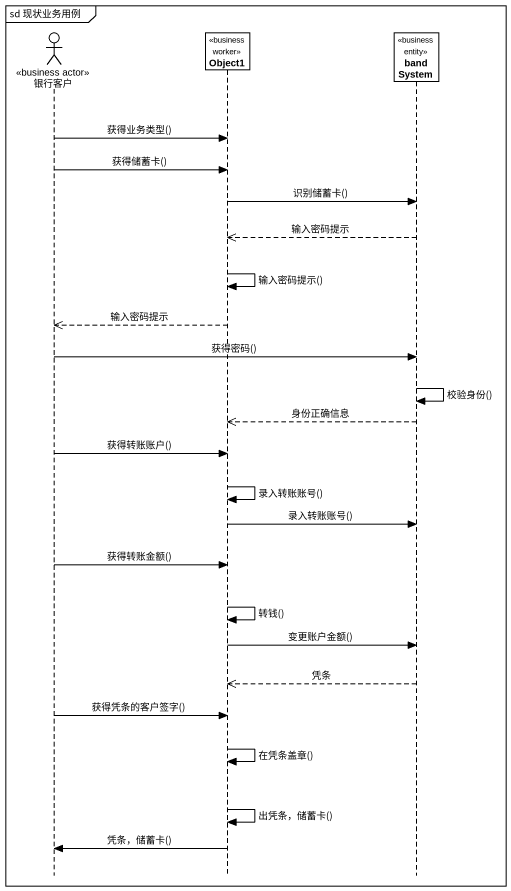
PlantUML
@startuml
mainframe sd 现状业务用例
hide footbox
actor 银行客户 <<business actor>>
participant Object1 <<business worker>>
participant bandSystem <<business entity>>

银行客户 -> Object1 : 获得业务类型()
银行客户 -> Object1 : 获得储蓄卡()
Object1 -> bandSystem : 识别储蓄卡()
bandSystem -->> Object1 : 输入密码提示
Object1 -> Object1 : 输入密码提示()
Object1 -->> 银行客户 : 输入密码提示
银行客户 -> bandSystem : 获得密码()
bandSystem -> bandSystem : 校验身份()
bandSystem -->> Object1 : 身份正确信息
银行客户 -> Object1 : 获得转账账户()
Object1 -> Object1 : 录入转账账号()
Object1 -> bandSystem : 录入转账账号()
银行客户 -> Object1 : 获得转账金额()
Object1 -> Object1 : 转钱()
Object1 -> bandSystem : 变更账户金额()
bandSystem -->> Object1 : 凭条
银行客户 -> Object1 : 获得凭条的客户签字()
Object1 -> Object1 : 在凭条盖章()
Object1 -> Object1 : 出凭条，储蓄卡()
Object1 -> 银行客户 : 凭条，储蓄卡()
@enduml
